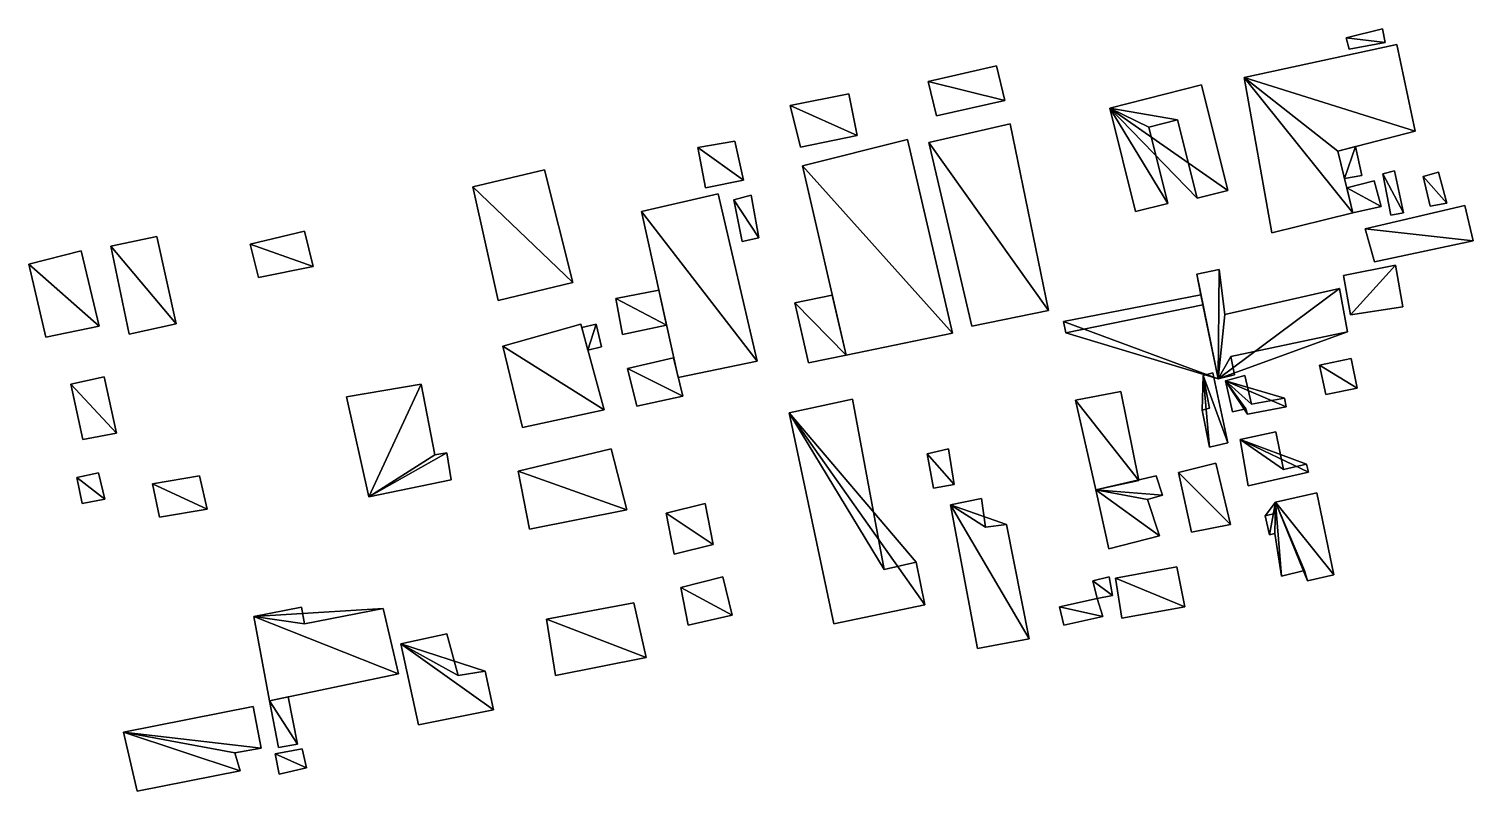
# Model space of a CAD drawing. Header units: metres. Extents: x -3947 to 4280, y -3529 to 2326.
# Drawn here: x 3186 to 3694, y 1155 to 1423 of the extents above; entities that cross this region are included whole.
import ezdxf

# ---------------------------------------------------------------- set-up
doc = ezdxf.new("R2010")
doc.units = ezdxf.units.M

msp = doc.modelspace()

# ---------------------------------------------------------------- linework, layer by layer
at = {"layer": 'MUROS'}
for points in [[(3661.9, 1423), (3649.2, 1419.9), (3649.2, 1419.9, 8), (3661.9, 1423, 8)], [(3662.9, 1418.2), (3661.9, 1423), (3661.9, 1423, 8), (3662.9, 1418.2, 8)], [(3613.3, 1405.9), (3667, 1417.5), (3667, 1417.5, 8), (3613.3, 1405.9, 8)], [(3649.2, 1419.9), (3650.3, 1415.9), (3650.3, 1415.9, 8), (3649.2, 1419.9, 8)], [(3650.3, 1415.9), (3662.9, 1418.2), (3662.9, 1418.2, 8), (3650.3, 1415.9, 8)], [(3667, 1417.5), (3673.4, 1387.1), (3673.4, 1387.1, 8), (3667, 1417.5, 8)], [(3526.3, 1410), (3502.3, 1404.5), (3502.3, 1404.5, 8), (3526.3, 1410, 8)], [(3529.2, 1397.8), (3526.3, 1410), (3526.3, 1410, 8), (3529.2, 1397.8, 8)], [(3623.1, 1351.3), (3613.3, 1405.9), (3613.3, 1405.9, 8), (3623.1, 1351.3, 8)], [(3502.3, 1404.5), (3505.2, 1392.5), (3505.2, 1392.5, 8), (3502.3, 1404.5, 8)], [(3598.4, 1403.3), (3566.1, 1395.2), (3566.1, 1395.2, 8), (3598.4, 1403.3, 8)], [(3607.6, 1366.2), (3598.4, 1403.3), (3598.4, 1403.3, 8), (3607.6, 1366.2, 8)], [(3474.4, 1400.2), (3453.8, 1396.1), (3453.8, 1396.1, 8), (3474.4, 1400.2, 8)], [(3453.8, 1396.1), (3457.4, 1381.4), (3457.4, 1381.4, 8), (3453.8, 1396.1, 8)], [(3477.3, 1385.5), (3474.4, 1400.2), (3474.4, 1400.2, 8), (3477.3, 1385.5, 8)], [(3505.2, 1392.5), (3529.2, 1397.8), (3529.2, 1397.8, 8), (3505.2, 1392.5, 8)], [(3566.1, 1395.2), (3575.2, 1358.8), (3575.2, 1358.8, 8), (3566.1, 1395.2, 8)], [(3579.8, 1388.5), (3589.9, 1391), (3589.9, 1391, 8), (3579.8, 1388.5, 8)], [(3589.9, 1391), (3596.8, 1363.5), (3596.8, 1363.5, 8), (3589.9, 1391, 8)], [(3457.4, 1381.4), (3477.3, 1385.5), (3477.3, 1385.5, 8), (3457.4, 1381.4, 8)], [(3531.1, 1389.6), (3502.5, 1383.1), (3502.5, 1383.1, 8), (3531.1, 1389.6, 8)], [(3544.6, 1324), (3531.1, 1389.6), (3531.1, 1389.6, 8), (3544.6, 1324, 8)], [(3586.5, 1361.7), (3579.8, 1388.5), (3579.8, 1388.5, 8), (3586.5, 1361.7, 8)], [(3673.4, 1387.1), (3646.3, 1380), (3646.3, 1380, 8), (3673.4, 1387.1, 8)], [(3434.4, 1383.5), (3421.4, 1381.3), (3421.4, 1381.3, 8), (3434.4, 1383.5, 8)], [(3421.4, 1381.3), (3424.1, 1367.2), (3424.1, 1367.2, 8), (3421.4, 1381.3, 8)], [(3437.4, 1369.8), (3434.4, 1383.5), (3434.4, 1383.5, 8), (3437.4, 1369.8, 8)], [(3495.1, 1384.1), (3458.1, 1374.9), (3458.1, 1374.9, 8), (3495.1, 1384.1, 8)], [(3510.9, 1316.1), (3495.1, 1384.1), (3495.1, 1384.1, 8), (3510.9, 1316.1, 8)], [(3502.5, 1383.1), (3517.7, 1318.5), (3517.7, 1318.5, 8), (3502.5, 1383.1, 8)], [(3652.5, 1381.7), (3646.3, 1380), (3646.3, 1380, 8), (3652.5, 1381.7, 8)], [(3654.7, 1371.5), (3652.5, 1381.7), (3652.5, 1381.7, 8), (3654.7, 1371.5, 8)], [(3646.3, 1380), (3651.5, 1358.4), (3651.5, 1358.4, 8), (3646.3, 1380, 8)], [(3646.3, 1380), (3648.6, 1370.4), (3648.6, 1370.4, 8), (3646.3, 1380, 8)], [(3367.5, 1373.5), (3342.3, 1367.5), (3342.3, 1367.5, 8), (3367.5, 1373.5, 8)], [(3377.4, 1333.9), (3367.5, 1373.5), (3367.5, 1373.5, 8), (3377.4, 1333.9, 8)], [(3458.1, 1374.9), (3473.5, 1308.4), (3473.5, 1308.4, 8), (3458.1, 1374.9, 8)], [(3648.6, 1370.4), (3654.7, 1371.5), (3654.7, 1371.5, 8), (3648.6, 1370.4, 8)], [(3666.2, 1373.1), (3662.1, 1372.1), (3662.1, 1372.1, 8), (3666.2, 1373.1, 8)], [(3662.1, 1372.1), (3664.9, 1357.6), (3664.9, 1357.6, 8), (3662.1, 1372.1, 8)], [(3669.3, 1358.4), (3666.2, 1373.1), (3666.2, 1373.1, 8), (3669.3, 1358.4, 8)], [(3681.6, 1372.7), (3676.2, 1371.1), (3676.2, 1371.1, 8), (3681.6, 1372.7, 8)], [(3676.2, 1371.1), (3678.7, 1360.7), (3678.7, 1360.7, 8), (3676.2, 1371.1, 8)], [(3684.6, 1361.8), (3681.6, 1372.7), (3681.6, 1372.7, 8), (3684.6, 1361.8, 8)], [(3342.3, 1367.5), (3351.2, 1327.6), (3351.2, 1327.6, 8), (3342.3, 1367.5, 8)], [(3424.1, 1367.2), (3437.4, 1369.8), (3437.4, 1369.8, 8), (3424.1, 1367.2, 8)], [(3596.8, 1363.5), (3607.6, 1366.2), (3607.6, 1366.2, 8), (3596.8, 1363.5, 8)], [(3649.4, 1367.2), (3659, 1369.6), (3659, 1369.6, 8), (3649.4, 1367.2, 8)], [(3651.5, 1358.4), (3649.4, 1367.2), (3649.4, 1367.2, 8), (3651.5, 1358.4, 8)], [(3659, 1369.6), (3661.5, 1360.6), (3661.5, 1360.6, 8), (3659, 1369.6, 8)], [(3428.5, 1365.1), (3401.6, 1358.8), (3401.6, 1358.8, 8), (3428.5, 1365.1, 8)], [(3442.2, 1306.2), (3428.5, 1365.1), (3428.5, 1365.1, 8), (3442.2, 1306.2, 8)], [(3440.1, 1364.6), (3434, 1362.9), (3434, 1362.9, 8), (3440.1, 1364.6, 8)], [(3434, 1362.9), (3437, 1348.3), (3437, 1348.3, 8), (3434, 1362.9, 8)], [(3442.8, 1349.6), (3440.1, 1364.6), (3440.1, 1364.6, 8), (3442.8, 1349.6, 8)], [(3575.2, 1358.8), (3586.5, 1361.7), (3586.5, 1361.7, 8), (3575.2, 1358.8, 8)], [(3661.5, 1360.6), (3651.5, 1358.4), (3651.5, 1358.4, 8), (3661.5, 1360.6, 8)], [(3690.9, 1360.9), (3655.9, 1352.7), (3655.9, 1352.7, 8), (3690.9, 1360.9, 8)], [(3678.7, 1360.7), (3684.6, 1361.8), (3684.6, 1361.8, 8), (3678.7, 1360.7, 8)], [(3693.8, 1348.5), (3690.9, 1360.9), (3690.9, 1360.9, 8), (3693.8, 1348.5, 8)], [(3401.6, 1358.8), (3414.4, 1300.5), (3414.4, 1300.5, 8), (3401.6, 1358.8, 8)], [(3651.5, 1358.4), (3623.1, 1351.3), (3623.1, 1351.3, 8), (3651.5, 1358.4, 8)], [(3664.9, 1357.6), (3669.3, 1358.4), (3669.3, 1358.4, 8), (3664.9, 1357.6, 8)], [(3231.3, 1350), (3215.1, 1346.7), (3215.1, 1346.7, 8), (3231.3, 1350, 8)], [(3238.1, 1319.4), (3231.3, 1350), (3231.3, 1350, 8), (3238.1, 1319.4, 8)], [(3283.2, 1351.9), (3264.1, 1347.4), (3264.1, 1347.4, 8), (3283.2, 1351.9, 8)], [(3286.2, 1339.5), (3283.2, 1351.9), (3283.2, 1351.9, 8), (3286.2, 1339.5, 8)], [(3655.9, 1352.7), (3659.2, 1341.1), (3659.2, 1341.1, 8), (3655.9, 1352.7, 8)], [(3204.7, 1345), (3186.3, 1340.3), (3186.3, 1340.3, 8), (3204.7, 1345, 8)], [(3211, 1318.5), (3204.7, 1345), (3204.7, 1345, 8), (3211, 1318.5, 8)], [(3215.1, 1346.7), (3221.5, 1315.7), (3221.5, 1315.7, 8), (3215.1, 1346.7, 8)], [(3264.1, 1347.4), (3267, 1335.6), (3267, 1335.6, 8), (3264.1, 1347.4, 8)], [(3437, 1348.3), (3442.8, 1349.6), (3442.8, 1349.6, 8), (3437, 1348.3, 8)], [(3659.2, 1341.1), (3693.8, 1348.5), (3693.8, 1348.5, 8), (3659.2, 1341.1, 8)], [(3186.3, 1340.3), (3192.3, 1314.7), (3192.3, 1314.7, 8), (3186.3, 1340.3, 8)], [(3666.5, 1340), (3648.3, 1336.3), (3648.3, 1336.3, 5), (3666.5, 1340, 5)], [(3669.1, 1325.3), (3666.5, 1340), (3666.5, 1340, 5), (3669.1, 1325.3, 5)], [(3267, 1335.6), (3286.2, 1339.5), (3286.2, 1339.5, 8), (3267, 1335.6, 8)], [(3604.6, 1338.5), (3596.7, 1336.8), (3596.7, 1336.8, 8), (3604.6, 1338.5, 8)], [(3596.7, 1336.8), (3598.1, 1329.6), (3598.1, 1329.6, 8), (3596.7, 1336.8, 8)], [(3606.6, 1322.6), (3604.6, 1338.5), (3604.6, 1338.5, 8), (3606.6, 1322.6, 8)], [(3648.3, 1336.3), (3650.7, 1322.5), (3650.7, 1322.5, 5), (3648.3, 1336.3, 5)], [(3351.2, 1327.6), (3377.4, 1333.9), (3377.4, 1333.9, 8), (3351.2, 1327.6, 8)], [(3407.7, 1331.2), (3392.5, 1328.3), (3392.5, 1328.3, 8), (3407.7, 1331.2, 8)], [(3410.3, 1318.9), (3407.7, 1331.2), (3407.7, 1331.2, 8), (3410.3, 1318.9, 8)], [(3646.9, 1331.8), (3606.6, 1322.6), (3606.6, 1322.6, 8), (3646.9, 1331.8, 8)], [(3649.7, 1316.6), (3646.9, 1331.8), (3646.9, 1331.8, 8), (3649.7, 1316.6, 8)], [(3392.5, 1328.3), (3394.9, 1315.6), (3394.9, 1315.6, 8), (3392.5, 1328.3, 8)], [(3455.4, 1326.7), (3468.6, 1329.5), (3468.6, 1329.5, 8), (3455.4, 1326.7, 8)], [(3460.3, 1305.7), (3455.4, 1326.7), (3455.4, 1326.7, 8), (3460.3, 1305.7, 8)], [(3468.6, 1329.5), (3473.5, 1308.4), (3473.5, 1308.4, 8), (3468.6, 1329.5, 8)], [(3598.1, 1329.6), (3549.9, 1320.2), (3549.9, 1320.2, 8), (3598.1, 1329.6, 8)], [(3550.7, 1316.2), (3598.8, 1326.1), (3598.8, 1326.1, 8), (3550.7, 1316.2, 8)], [(3598.8, 1326.1), (3604.2, 1300.1), (3604.2, 1300.1, 8), (3598.8, 1326.1, 8)], [(3650.7, 1322.5), (3669.1, 1325.3), (3669.1, 1325.3, 5), (3650.7, 1322.5, 5)], [(3517.7, 1318.5), (3544.6, 1324), (3544.6, 1324, 8), (3517.7, 1318.5, 8)], [(3549.9, 1320.2), (3550.7, 1316.2), (3550.7, 1316.2, 8), (3549.9, 1320.2, 8)], [(3192.3, 1314.7), (3211, 1318.5), (3211, 1318.5, 8), (3192.3, 1314.7, 8)], [(3221.5, 1315.7), (3238.1, 1319.4), (3238.1, 1319.4, 8), (3221.5, 1315.7, 8)], [(3380.3, 1319.2), (3352.9, 1311.5), (3352.9, 1311.5, 8), (3380.3, 1319.2, 8)], [(3388.4, 1289.2), (3380.3, 1319.2), (3380.3, 1319.2, 8), (3388.4, 1289.2, 8)], [(3385.7, 1319.2), (3380.6, 1318.1), (3380.6, 1318.1, 8), (3385.7, 1319.2, 8)], [(3380.6, 1318.1), (3382.7, 1310.1), (3382.7, 1310.1, 8), (3380.6, 1318.1, 8)], [(3387.5, 1311.3), (3385.7, 1319.2), (3385.7, 1319.2, 8), (3387.5, 1311.3, 8)], [(3394.9, 1315.6), (3410.3, 1318.9), (3410.3, 1318.9, 8), (3394.9, 1315.6, 8)], [(3473.5, 1308.4), (3510.9, 1316.1), (3510.9, 1316.1, 8), (3473.5, 1308.4, 8)], [(3608.7, 1307.9), (3649.7, 1316.6), (3649.7, 1316.6, 8), (3608.7, 1307.9, 8)], [(3352.9, 1311.5), (3359.8, 1282.9), (3359.8, 1282.9, 8), (3352.9, 1311.5, 8)], [(3382.7, 1310.1), (3387.5, 1311.3), (3387.5, 1311.3, 8), (3382.7, 1310.1, 8)], [(3396.6, 1303.7), (3412.8, 1307.4), (3412.8, 1307.4, 8), (3396.6, 1303.7, 8)], [(3412.8, 1307.4), (3416.1, 1294), (3416.1, 1294, 8), (3412.8, 1307.4, 8)], [(3414.4, 1300.5), (3442.2, 1306.2), (3442.2, 1306.2, 8), (3414.4, 1300.5, 8)], [(3473.5, 1308.4), (3460.3, 1305.7), (3460.3, 1305.7, 8), (3473.5, 1308.4, 8)], [(3609.9, 1301.4), (3608.7, 1307.9), (3608.7, 1307.9, 8), (3609.9, 1301.4, 8)], [(3651, 1307.2), (3639.8, 1304.8), (3639.8, 1304.8, 8), (3651, 1307.2, 8)], [(3639.8, 1304.8), (3642.1, 1294.5), (3642.1, 1294.5, 8), (3639.8, 1304.8, 8)], [(3653.1, 1296.8), (3651, 1307.2), (3651, 1307.2, 8), (3653.1, 1296.8, 8)], [(3212.7, 1300.7), (3201, 1298.2), (3201, 1298.2, 8), (3212.7, 1300.7, 8)], [(3217.1, 1281), (3212.7, 1300.7), (3212.7, 1300.7, 8), (3217.1, 1281, 8)], [(3399.9, 1290.5), (3396.6, 1303.7), (3396.6, 1303.7, 8), (3399.9, 1290.5, 8)], [(3598.9, 1301.2), (3602.3, 1302.1), (3602.3, 1302.1, 8), (3598.9, 1301.2, 8)], [(3601.2, 1289.7), (3598.9, 1301.2), (3598.9, 1301.2, 8), (3601.2, 1289.7, 8)], [(3602.3, 1302.1), (3607.6, 1277.6), (3607.6, 1277.6, 8), (3602.3, 1302.1, 8)], [(3604.2, 1300.1), (3609.9, 1301.4), (3609.9, 1301.4, 8), (3604.2, 1300.1, 8)], [(3606.8, 1299.3), (3613.6, 1301.2), (3613.6, 1301.2, 8), (3606.8, 1299.3, 8)], [(3609.2, 1288.4), (3606.8, 1299.3), (3606.8, 1299.3, 8), (3609.2, 1288.4, 8)], [(3613.6, 1301.2), (3615.9, 1291.2), (3615.9, 1291.2, 8), (3613.6, 1301.2, 8)], [(3201, 1298.2), (3205.2, 1278.7), (3205.2, 1278.7, 8), (3201, 1298.2, 8)], [(3324.2, 1298.2), (3297.9, 1293.7), (3297.9, 1293.7, 8), (3324.2, 1298.2, 8)], [(3329, 1273.3), (3324.2, 1298.2), (3324.2, 1298.2, 8), (3329, 1273.3, 8)], [(3554.1, 1292.6), (3570, 1295.6), (3570, 1295.6, 8), (3554.1, 1292.6, 8)], [(3570, 1295.6), (3576.3, 1264.3), (3576.3, 1264.3, 8), (3570, 1295.6, 8)], [(3642.1, 1294.5), (3653.1, 1296.8), (3653.1, 1296.8, 8), (3642.1, 1294.5, 8)], [(3297.9, 1293.7), (3305.7, 1258.6), (3305.7, 1258.6, 8), (3297.9, 1293.7, 8)], [(3359.8, 1282.9), (3388.4, 1289.2), (3388.4, 1289.2, 8), (3359.8, 1282.9, 8)], [(3416.1, 1294), (3399.9, 1290.5), (3399.9, 1290.5, 8), (3416.1, 1294, 8)], [(3453.5, 1288.1), (3475.7, 1292.9), (3475.7, 1292.9, 8), (3453.5, 1288.1, 8)], [(3475.7, 1292.9), (3486.8, 1233.1), (3486.8, 1233.1, 8), (3475.7, 1292.9, 8)], [(3561.2, 1261.1), (3554.1, 1292.6), (3554.1, 1292.6, 8), (3561.2, 1261.1, 8)], [(3598.6, 1289), (3601.2, 1289.7), (3601.2, 1289.7, 8), (3598.6, 1289, 8)], [(3613.9, 1289.5), (3609.2, 1288.4), (3609.2, 1288.4, 8), (3613.9, 1289.5, 8)], [(3614.5, 1287.6), (3613.9, 1289.5), (3613.9, 1289.5, 8), (3614.5, 1287.6, 8)], [(3628.1, 1290.2), (3614.5, 1287.6), (3614.5, 1287.6, 8), (3628.1, 1290.2, 8)], [(3615.9, 1291.2), (3627.5, 1293.2), (3627.5, 1293.2, 8), (3615.9, 1291.2, 8)], [(3627.5, 1293.2), (3628.1, 1290.2), (3628.1, 1290.2, 8), (3627.5, 1293.2, 8)], [(3469.2, 1214), (3453.5, 1288.1), (3453.5, 1288.1, 8), (3469.2, 1214, 8)], [(3601.2, 1276.1), (3598.6, 1289), (3598.6, 1289, 8), (3601.2, 1276.1, 8)], [(3205.2, 1278.7), (3217.1, 1281), (3217.1, 1281, 8), (3205.2, 1278.7, 8)], [(3624.5, 1281.4), (3611.9, 1278.7), (3611.9, 1278.7, 8), (3624.5, 1281.4, 8)], [(3627.2, 1268.2), (3624.5, 1281.4), (3624.5, 1281.4, 8), (3627.2, 1268.2, 8)], [(3333.2, 1274), (3329, 1273.3), (3329, 1273.3, 8), (3333.2, 1274, 8)], [(3334.7, 1264.6), (3333.2, 1274), (3333.2, 1274, 8), (3334.7, 1264.6, 8)], [(3390.9, 1275.4), (3358.2, 1267.6), (3358.2, 1267.6, 8), (3390.9, 1275.4, 8)], [(3396.4, 1254), (3390.9, 1275.4), (3390.9, 1275.4, 8), (3396.4, 1254, 8)], [(3509.4, 1275.4), (3502, 1273.7), (3502, 1273.7, 8), (3509.4, 1275.4, 8)], [(3511.5, 1262.9), (3509.4, 1275.4), (3509.4, 1275.4, 8), (3511.5, 1262.9, 8)], [(3607.6, 1277.6), (3601.2, 1276.1), (3601.2, 1276.1, 8), (3607.6, 1277.6, 8)], [(3611.9, 1278.7), (3614.8, 1262.4), (3614.8, 1262.4, 8), (3611.9, 1278.7, 8)], [(3502, 1273.7), (3504.2, 1261.6), (3504.2, 1261.6, 8), (3502, 1273.7, 8)], [(3603.4, 1270.4), (3590.3, 1267.1), (3590.3, 1267.1, 8), (3603.4, 1270.4, 8)], [(3608.5, 1248.9), (3603.4, 1270.4), (3603.4, 1270.4, 8), (3608.5, 1248.9, 8)], [(3635.2, 1270.1), (3627.2, 1268.2), (3627.2, 1268.2, 8), (3635.2, 1270.1, 8)], [(3635.9, 1267.3), (3635.2, 1270.1), (3635.2, 1270.1, 8), (3635.9, 1267.3, 8)], [(3210.8, 1267), (3203.2, 1265.4), (3203.2, 1265.4, 8), (3210.8, 1267, 8)], [(3203.2, 1265.4), (3205, 1256.3), (3205, 1256.3, 8), (3203.2, 1265.4, 8)], [(3213, 1257.8), (3210.8, 1267), (3210.8, 1267, 8), (3213, 1257.8, 8)], [(3229.7, 1263.2), (3246.3, 1266), (3246.3, 1266, 8), (3229.7, 1263.2, 8)], [(3246.3, 1266), (3248.9, 1254.3), (3248.9, 1254.3, 8), (3246.3, 1266, 8)], [(3305.7, 1258.6), (3334.7, 1264.6), (3334.7, 1264.6, 8), (3305.7, 1258.6, 8)], [(3358.2, 1267.6), (3362.2, 1247.2), (3362.2, 1247.2, 8), (3358.2, 1267.6, 8)], [(3561.2, 1261.1), (3582.4, 1266), (3582.4, 1266, 8), (3561.2, 1261.1, 8)], [(3576.3, 1264.3), (3561.2, 1261.1), (3561.2, 1261.1, 8), (3576.3, 1264.3, 8)], [(3582.4, 1266), (3584.6, 1259.2), (3584.6, 1259.2, 8), (3582.4, 1266, 8)], [(3590.3, 1267.1), (3594.8, 1246.2), (3594.8, 1246.2, 8), (3590.3, 1267.1, 8)], [(3614.8, 1262.4), (3635.9, 1267.3), (3635.9, 1267.3, 8), (3614.8, 1262.4, 8)], [(3232.2, 1251.4), (3229.7, 1263.2), (3229.7, 1263.2, 8), (3232.2, 1251.4, 8)], [(3504.2, 1261.6), (3511.5, 1262.9), (3511.5, 1262.9, 8), (3504.2, 1261.6, 8)], [(3565.8, 1240.3), (3561.2, 1261.1), (3561.2, 1261.1, 8), (3565.8, 1240.3, 8)], [(3584.6, 1259.2), (3579.4, 1257.7), (3579.4, 1257.7, 8), (3584.6, 1259.2, 8)], [(3624.3, 1256.7), (3638.9, 1260), (3638.9, 1260, 8), (3624.3, 1256.7, 8)], [(3638.9, 1260), (3644.8, 1231.2), (3644.8, 1231.2, 8), (3638.9, 1260, 8)], [(3205, 1256.3), (3213, 1257.8), (3213, 1257.8, 8), (3205, 1256.3, 8)], [(3248.9, 1254.3), (3232.2, 1251.4), (3232.2, 1251.4, 8), (3248.9, 1254.3, 8)], [(3362.2, 1247.2), (3396.4, 1254), (3396.4, 1254, 8), (3362.2, 1247.2, 8)], [(3410.2, 1252.8), (3423.9, 1256.3), (3423.9, 1256.3, 8), (3410.2, 1252.8, 8)], [(3423.9, 1256.3), (3426.8, 1241.8), (3426.8, 1241.8, 8), (3423.9, 1256.3, 8)], [(3521.1, 1258), (3510.2, 1255.8), (3510.2, 1255.8, 8), (3521.1, 1258, 8)], [(3510.2, 1255.8), (3519.7, 1205.3), (3519.7, 1205.3, 8), (3510.2, 1255.8, 8)], [(3522.5, 1247.9), (3521.1, 1258), (3521.1, 1258, 8), (3522.5, 1247.9, 8)], [(3579.4, 1257.7), (3583.6, 1244.9), (3583.6, 1244.9, 8), (3579.4, 1257.7, 8)], [(3624.6, 1252.9), (3624.3, 1256.7), (3624.3, 1256.7, 8), (3624.6, 1252.9, 8)], [(3413.1, 1238.4), (3410.2, 1252.8), (3410.2, 1252.8, 8), (3413.1, 1238.4, 8)], [(3529.8, 1248.9), (3522.5, 1247.9), (3522.5, 1247.9, 8), (3529.8, 1248.9, 8)], [(3537.8, 1208.7), (3529.8, 1248.9), (3529.8, 1248.9, 8), (3537.8, 1208.7, 8)], [(3594.8, 1246.2), (3608.5, 1248.9), (3608.5, 1248.9, 8), (3594.8, 1246.2, 8)], [(3620.7, 1251.9), (3624.6, 1252.9), (3624.6, 1252.9, 8), (3620.7, 1251.9, 8)], [(3622.2, 1245.2), (3620.7, 1251.9), (3620.7, 1251.9, 8), (3622.2, 1245.2, 8)], [(3583.6, 1244.9), (3565.8, 1240.3), (3565.8, 1240.3, 8), (3583.6, 1244.9, 8)], [(3624.1, 1245.7), (3622.2, 1245.2), (3622.2, 1245.2, 8), (3624.1, 1245.7, 8)], [(3626.5, 1230.7), (3624.1, 1245.7), (3624.1, 1245.7, 8), (3626.5, 1230.7, 8)], [(3426.8, 1241.8), (3413.1, 1238.4), (3413.1, 1238.4, 8), (3426.8, 1241.8, 8)], [(3486.8, 1233.1), (3498.1, 1235.6), (3498.1, 1235.6, 8), (3486.8, 1233.1, 8)], [(3498.1, 1235.6), (3501.1, 1220.7), (3501.1, 1220.7, 8), (3498.1, 1235.6, 8)], [(3568.1, 1230), (3589.7, 1234), (3589.7, 1234, 8), (3568.1, 1230, 8)], [(3589.7, 1234), (3592.5, 1219.9), (3592.5, 1219.9, 8), (3589.7, 1234, 8)], [(3415.4, 1226.7), (3430.2, 1230.5), (3430.2, 1230.5, 8), (3415.4, 1226.7, 8)], [(3430.2, 1230.5), (3433.4, 1217), (3433.4, 1217, 8), (3430.2, 1230.5, 8)], [(3565.9, 1230.5), (3560.2, 1229.1), (3560.2, 1229.1, 8), (3565.9, 1230.5, 8)], [(3560.2, 1229.1), (3561.7, 1222.9), (3561.7, 1222.9, 8), (3560.2, 1229.1, 8)], [(3567.1, 1223.9), (3565.9, 1230.5), (3565.9, 1230.5, 8), (3567.1, 1223.9, 8)], [(3570.4, 1216), (3568.1, 1230), (3568.1, 1230, 8), (3570.4, 1216, 8)], [(3634.5, 1232.7), (3626.5, 1230.7), (3626.5, 1230.7, 8), (3634.5, 1232.7, 8)], [(3635.6, 1229.1), (3634.5, 1232.7), (3634.5, 1232.7, 8), (3635.6, 1229.1, 8)], [(3644.8, 1231.2), (3635.6, 1229.1), (3635.6, 1229.1, 8), (3644.8, 1231.2, 8)], [(3418, 1213.5), (3415.4, 1226.7), (3415.4, 1226.7, 8), (3418, 1213.5, 8)], [(3561.7, 1222.9), (3567.1, 1223.9), (3567.1, 1223.9, 8), (3561.7, 1222.9, 8)], [(3265.3, 1216.6), (3282.1, 1219.8), (3282.1, 1219.8, 8), (3265.3, 1216.6, 8)], [(3282.1, 1219.8), (3283.2, 1214), (3283.2, 1214, 8), (3282.1, 1219.8, 8)], [(3283.2, 1214), (3310.8, 1219.4), (3310.8, 1219.4, 8), (3283.2, 1214, 8)], [(3310.8, 1219.4), (3316.2, 1196.4), (3316.2, 1196.4, 8), (3310.8, 1219.4, 8)], [(3398.9, 1221.4), (3368.2, 1215.6), (3368.2, 1215.6, 8), (3398.9, 1221.4, 8)], [(3403.2, 1202.2), (3398.9, 1221.4), (3398.9, 1221.4, 8), (3403.2, 1202.2, 8)], [(3501.1, 1220.7), (3469.2, 1214), (3469.2, 1214, 8), (3501.1, 1220.7, 8)], [(3561.7, 1222.9), (3548.5, 1219.9), (3548.5, 1219.9, 8), (3561.7, 1222.9, 8)], [(3548.5, 1219.9), (3550, 1213.5), (3550, 1213.5, 8), (3548.5, 1219.9, 8)], [(3563.7, 1216.6), (3561.7, 1222.9), (3561.7, 1222.9, 8), (3563.7, 1216.6, 8)], [(3592.5, 1219.9), (3570.4, 1216), (3570.4, 1216, 8), (3592.5, 1219.9, 8)], [(3270.8, 1186.9), (3265.3, 1216.6), (3265.3, 1216.6, 8), (3270.8, 1186.9, 8)], [(3368.2, 1215.6), (3371.4, 1195.8), (3371.4, 1195.8, 8), (3368.2, 1215.6, 8)], [(3433.4, 1217), (3418, 1213.5), (3418, 1213.5, 8), (3433.4, 1217, 8)], [(3550, 1213.5), (3563.7, 1216.6), (3563.7, 1216.6, 8), (3550, 1213.5, 8)], [(3317, 1206.9), (3333.2, 1210.4), (3333.2, 1210.4, 8), (3317, 1206.9, 8)], [(3333.2, 1210.4), (3337.2, 1195.8), (3337.2, 1195.8, 8), (3333.2, 1210.4, 8)], [(3519.7, 1205.3), (3537.8, 1208.7), (3537.8, 1208.7, 8), (3519.7, 1205.3, 8)], [(3323.2, 1178.5), (3317, 1206.9), (3317, 1206.9, 8), (3323.2, 1178.5, 8)], [(3371.4, 1195.8), (3403.2, 1202.2), (3403.2, 1202.2, 8), (3371.4, 1195.8, 8)], [(3316.2, 1196.4), (3270.8, 1186.9), (3270.8, 1186.9, 8), (3316.2, 1196.4, 8)], [(3337.2, 1195.8), (3346.6, 1197.3), (3346.6, 1197.3, 8), (3337.2, 1195.8, 8)], [(3346.6, 1197.3), (3349.6, 1183.8), (3349.6, 1183.8, 8), (3346.6, 1197.3, 8)], [(3277.4, 1188.3), (3270.8, 1186.9), (3270.8, 1186.9, 8), (3277.4, 1188.3, 8)], [(3280.7, 1171.7), (3277.4, 1188.3), (3277.4, 1188.3, 8), (3280.7, 1171.7, 8)], [(3219.6, 1175.9), (3265.1, 1184.9), (3265.1, 1184.9, 8), (3219.6, 1175.9, 8)], [(3265.1, 1184.9), (3267.9, 1170.3), (3267.9, 1170.3, 8), (3265.1, 1184.9, 8)], [(3270.8, 1186.9), (3274, 1170.5), (3274, 1170.5, 8), (3270.8, 1186.9, 8)], [(3349.6, 1183.8), (3323.2, 1178.5), (3323.2, 1178.5, 8), (3349.6, 1183.8, 8)], [(3224.4, 1155.2), (3219.6, 1175.9), (3219.6, 1175.9, 8), (3224.4, 1155.2, 8)], [(3267.9, 1170.3), (3258.7, 1168.7), (3258.7, 1168.7, 8), (3267.9, 1170.3, 8)], [(3258.7, 1168.7), (3260.6, 1162.3), (3260.6, 1162.3, 8), (3258.7, 1168.7, 8)], [(3272.8, 1168.3), (3282.3, 1170.1), (3282.3, 1170.1, 8), (3272.8, 1168.3, 8)], [(3274.3, 1161.2), (3272.8, 1168.3), (3272.8, 1168.3, 8), (3274.3, 1161.2, 8)], [(3274, 1170.5), (3280.7, 1171.7), (3280.7, 1171.7, 8), (3274, 1170.5, 8)], [(3282.3, 1170.1), (3283.9, 1163.4), (3283.9, 1163.4, 8), (3282.3, 1170.1, 8)], [(3260.6, 1162.3), (3224.4, 1155.2), (3224.4, 1155.2, 8), (3260.6, 1162.3, 8)], [(3283.9, 1163.4), (3274.3, 1161.2), (3274.3, 1161.2, 8), (3283.9, 1163.4, 8)]]:
    msp.add_3dface(points, dxfattribs=at)
at = {"layer": 'TECHOS'}
for points in [[(3649.2, 1419.9, 8), (3662.9, 1418.2, 8), (3661.9, 1423, 8)], [(3613.3, 1405.9, 8), (3667, 1417.5, 8), (3673.4, 1387.1, 8)], [(3649.2, 1419.9, 8), (3650.3, 1415.9, 8), (3662.9, 1418.2, 8)], [(3502.3, 1404.5, 8), (3529.2, 1397.8, 8), (3526.3, 1410, 8)], [(3613.3, 1405.9, 8), (3673.4, 1387.1, 8), (3646.3, 1380, 8)], [(3613.3, 1405.9, 8), (3646.3, 1380, 8), (3651.5, 1358.4, 8)], [(3613.3, 1405.9, 8), (3651.5, 1358.4, 8), (3623.1, 1351.3, 8)], [(3502.3, 1404.5, 8), (3505.2, 1392.5, 8), (3529.2, 1397.8, 8)], [(3566.1, 1395.2, 8), (3607.6, 1366.2, 8), (3598.4, 1403.3, 8)], [(3453.8, 1396.1, 8), (3477.3, 1385.5, 8), (3474.4, 1400.2, 8)], [(3453.8, 1396.1, 8), (3457.4, 1381.4, 8), (3477.3, 1385.5, 8)], [(3566.1, 1395.2, 8), (3575.2, 1358.8, 8), (3586.5, 1361.7, 8)], [(3566.1, 1395.2, 8), (3586.5, 1361.7, 8), (3579.8, 1388.5, 8)], [(3566.1, 1395.2, 8), (3579.8, 1388.5, 8), (3589.9, 1391, 8)], [(3566.1, 1395.2, 8), (3589.9, 1391, 8), (3596.8, 1363.5, 8)], [(3566.1, 1395.2, 8), (3596.8, 1363.5, 8), (3607.6, 1366.2, 8)], [(3502.5, 1383.1, 8), (3544.6, 1324, 8), (3531.1, 1389.6, 8)], [(3421.4, 1381.3, 8), (3437.4, 1369.8, 8), (3434.4, 1383.5, 8)], [(3421.4, 1381.3, 8), (3424.1, 1367.2, 8), (3437.4, 1369.8, 8)], [(3458.1, 1374.9, 8), (3510.9, 1316.1, 8), (3495.1, 1384.1, 8)], [(3502.5, 1383.1, 8), (3517.7, 1318.5, 8), (3544.6, 1324, 8)], [(3648.6, 1370.4, 8), (3652.5, 1381.7, 8), (3646.3, 1380, 8)], [(3648.6, 1370.4, 8), (3654.7, 1371.5, 8), (3652.5, 1381.7, 8)], [(3342.3, 1367.5, 8), (3377.4, 1333.9, 8), (3367.5, 1373.5, 8)], [(3458.1, 1374.9, 8), (3473.5, 1308.4, 8), (3510.9, 1316.1, 8)], [(3662.1, 1372.1, 8), (3669.3, 1358.4, 8), (3666.2, 1373.1, 8)], [(3662.1, 1372.1, 8), (3664.9, 1357.6, 8), (3669.3, 1358.4, 8)], [(3676.2, 1371.1, 8), (3684.6, 1361.8, 8), (3681.6, 1372.7, 8)], [(3676.2, 1371.1, 8), (3678.7, 1360.7, 8), (3684.6, 1361.8, 8)], [(3342.3, 1367.5, 8), (3351.2, 1327.6, 8), (3377.4, 1333.9, 8)], [(3649.4, 1367.2, 8), (3659, 1369.6, 8), (3661.5, 1360.6, 8)], [(3649.4, 1367.2, 8), (3661.5, 1360.6, 8), (3651.5, 1358.4, 8)], [(3401.6, 1358.8, 8), (3442.2, 1306.2, 8), (3428.5, 1365.1, 8)], [(3434, 1362.9, 8), (3442.8, 1349.6, 8), (3440.1, 1364.6, 8)], [(3434, 1362.9, 8), (3437, 1348.3, 8), (3442.8, 1349.6, 8)], [(3655.9, 1352.7, 8), (3693.8, 1348.5, 8), (3690.9, 1360.9, 8)], [(3401.6, 1358.8, 8), (3414.4, 1300.5, 8), (3442.2, 1306.2, 8)], [(3215.1, 1346.7, 8), (3238.1, 1319.4, 8), (3231.3, 1350, 8)], [(3264.1, 1347.4, 8), (3286.2, 1339.5, 8), (3283.2, 1351.9, 8)], [(3655.9, 1352.7, 8), (3659.2, 1341.1, 8), (3693.8, 1348.5, 8)], [(3186.3, 1340.3, 8), (3211, 1318.5, 8), (3204.7, 1345, 8)], [(3215.1, 1346.7, 8), (3221.5, 1315.7, 8), (3238.1, 1319.4, 8)], [(3264.1, 1347.4, 8), (3267, 1335.6, 8), (3286.2, 1339.5, 8)], [(3186.3, 1340.3, 8), (3192.3, 1314.7, 8), (3211, 1318.5, 8)], [(3650.7, 1322.5, 5), (3666.5, 1340, 5), (3648.3, 1336.3, 5)], [(3650.7, 1322.5, 5), (3669.1, 1325.3, 5), (3666.5, 1340, 5)], [(3604.2, 1300.1, 8), (3604.6, 1338.5, 8), (3596.7, 1336.8, 8)], [(3604.2, 1300.1, 8), (3596.7, 1336.8, 8), (3598.1, 1329.6, 8)], [(3604.2, 1300.1, 8), (3606.6, 1322.6, 8), (3604.6, 1338.5, 8)], [(3392.5, 1328.3, 8), (3410.3, 1318.9, 8), (3407.7, 1331.2, 8)], [(3604.2, 1300.1, 8), (3649.7, 1316.6, 8), (3646.9, 1331.8, 8)], [(3604.2, 1300.1, 8), (3646.9, 1331.8, 8), (3606.6, 1322.6, 8)], [(3392.5, 1328.3, 8), (3394.9, 1315.6, 8), (3410.3, 1318.9, 8)], [(3455.4, 1326.7, 8), (3468.6, 1329.5, 8), (3473.5, 1308.4, 8)], [(3455.4, 1326.7, 8), (3473.5, 1308.4, 8), (3460.3, 1305.7, 8)], [(3604.2, 1300.1, 8), (3598.1, 1329.6, 8), (3549.9, 1320.2, 8)], [(3604.2, 1300.1, 8), (3550.7, 1316.2, 8), (3598.8, 1326.1, 8)], [(3604.2, 1300.1, 8), (3549.9, 1320.2, 8), (3550.7, 1316.2, 8)], [(3352.9, 1311.5, 8), (3388.4, 1289.2, 8), (3380.3, 1319.2, 8)], [(3382.7, 1310.1, 8), (3385.7, 1319.2, 8), (3380.6, 1318.1, 8)], [(3382.7, 1310.1, 8), (3387.5, 1311.3, 8), (3385.7, 1319.2, 8)], [(3604.2, 1300.1, 8), (3608.7, 1307.9, 8), (3649.7, 1316.6, 8)], [(3352.9, 1311.5, 8), (3359.8, 1282.9, 8), (3388.4, 1289.2, 8)], [(3396.6, 1303.7, 8), (3412.8, 1307.4, 8), (3416.1, 1294, 8)], [(3604.2, 1300.1, 8), (3609.9, 1301.4, 8), (3608.7, 1307.9, 8)], [(3639.8, 1304.8, 8), (3653.1, 1296.8, 8), (3651, 1307.2, 8)], [(3639.8, 1304.8, 8), (3642.1, 1294.5, 8), (3653.1, 1296.8, 8)], [(3201, 1298.2, 8), (3217.1, 1281, 8), (3212.7, 1300.7, 8)], [(3396.6, 1303.7, 8), (3416.1, 1294, 8), (3399.9, 1290.5, 8)], [(3598.9, 1301.2, 8), (3601.2, 1276.1, 8), (3598.6, 1289, 8)], [(3598.9, 1301.2, 8), (3598.6, 1289, 8), (3601.2, 1289.7, 8)], [(3598.9, 1301.2, 8), (3602.3, 1302.1, 8), (3607.6, 1277.6, 8)], [(3598.9, 1301.2, 8), (3607.6, 1277.6, 8), (3601.2, 1276.1, 8)], [(3606.8, 1299.3, 8), (3613.6, 1301.2, 8), (3615.9, 1291.2, 8)], [(3606.8, 1299.3, 8), (3615.9, 1291.2, 8), (3627.5, 1293.2, 8)], [(3606.8, 1299.3, 8), (3627.5, 1293.2, 8), (3628.1, 1290.2, 8)], [(3606.8, 1299.3, 8), (3628.1, 1290.2, 8), (3614.5, 1287.6, 8)], [(3606.8, 1299.3, 8), (3614.5, 1287.6, 8), (3613.9, 1289.5, 8)], [(3606.8, 1299.3, 8), (3613.9, 1289.5, 8), (3609.2, 1288.4, 8)], [(3201, 1298.2, 8), (3205.2, 1278.7, 8), (3217.1, 1281, 8)], [(3305.7, 1258.6, 8), (3324.2, 1298.2, 8), (3297.9, 1293.7, 8)], [(3305.7, 1258.6, 8), (3329, 1273.3, 8), (3324.2, 1298.2, 8)], [(3554.1, 1292.6, 8), (3570, 1295.6, 8), (3576.3, 1264.3, 8)], [(3453.5, 1288.1, 8), (3475.7, 1292.9, 8), (3486.8, 1233.1, 8)], [(3554.1, 1292.6, 8), (3576.3, 1264.3, 8), (3561.2, 1261.1, 8)], [(3453.5, 1288.1, 8), (3486.8, 1233.1, 8), (3498.1, 1235.6, 8)], [(3453.5, 1288.1, 8), (3498.1, 1235.6, 8), (3501.1, 1220.7, 8)], [(3453.5, 1288.1, 8), (3501.1, 1220.7, 8), (3469.2, 1214, 8)], [(3611.9, 1278.7, 8), (3627.2, 1268.2, 8), (3624.5, 1281.4, 8)], [(3305.7, 1258.6, 8), (3334.7, 1264.6, 8), (3333.2, 1274, 8)], [(3305.7, 1258.6, 8), (3333.2, 1274, 8), (3329, 1273.3, 8)], [(3358.2, 1267.6, 8), (3396.4, 1254, 8), (3390.9, 1275.4, 8)], [(3502, 1273.7, 8), (3511.5, 1262.9, 8), (3509.4, 1275.4, 8)], [(3611.9, 1278.7, 8), (3614.8, 1262.4, 8), (3635.9, 1267.3, 8)], [(3611.9, 1278.7, 8), (3635.9, 1267.3, 8), (3635.2, 1270.1, 8)], [(3611.9, 1278.7, 8), (3635.2, 1270.1, 8), (3627.2, 1268.2, 8)], [(3502, 1273.7, 8), (3504.2, 1261.6, 8), (3511.5, 1262.9, 8)], [(3590.3, 1267.1, 8), (3608.5, 1248.9, 8), (3603.4, 1270.4, 8)], [(3203.2, 1265.4, 8), (3213, 1257.8, 8), (3210.8, 1267, 8)], [(3203.2, 1265.4, 8), (3205, 1256.3, 8), (3213, 1257.8, 8)], [(3229.7, 1263.2, 8), (3246.3, 1266, 8), (3248.9, 1254.3, 8)], [(3358.2, 1267.6, 8), (3362.2, 1247.2, 8), (3396.4, 1254, 8)], [(3561.2, 1261.1, 8), (3582.4, 1266, 8), (3584.6, 1259.2, 8)], [(3590.3, 1267.1, 8), (3594.8, 1246.2, 8), (3608.5, 1248.9, 8)], [(3229.7, 1263.2, 8), (3248.9, 1254.3, 8), (3232.2, 1251.4, 8)], [(3561.2, 1261.1, 8), (3584.6, 1259.2, 8), (3579.4, 1257.7, 8)], [(3561.2, 1261.1, 8), (3579.4, 1257.7, 8), (3583.6, 1244.9, 8)], [(3561.2, 1261.1, 8), (3583.6, 1244.9, 8), (3565.8, 1240.3, 8)], [(3624.3, 1256.7, 8), (3638.9, 1260, 8), (3644.8, 1231.2, 8)], [(3410.2, 1252.8, 8), (3423.9, 1256.3, 8), (3426.8, 1241.8, 8)], [(3510.2, 1255.8, 8), (3522.5, 1247.9, 8), (3521.1, 1258, 8)], [(3510.2, 1255.8, 8), (3519.7, 1205.3, 8), (3537.8, 1208.7, 8)], [(3510.2, 1255.8, 8), (3537.8, 1208.7, 8), (3529.8, 1248.9, 8)], [(3510.2, 1255.8, 8), (3529.8, 1248.9, 8), (3522.5, 1247.9, 8)], [(3624.3, 1256.7, 8), (3622.2, 1245.2, 8), (3620.7, 1251.9, 8)], [(3624.3, 1256.7, 8), (3620.7, 1251.9, 8), (3624.6, 1252.9, 8)], [(3624.3, 1256.7, 8), (3624.1, 1245.7, 8), (3622.2, 1245.2, 8)], [(3624.3, 1256.7, 8), (3626.5, 1230.7, 8), (3624.1, 1245.7, 8)], [(3624.3, 1256.7, 8), (3644.8, 1231.2, 8), (3635.6, 1229.1, 8)], [(3624.3, 1256.7, 8), (3635.6, 1229.1, 8), (3634.5, 1232.7, 8)], [(3624.3, 1256.7, 8), (3634.5, 1232.7, 8), (3626.5, 1230.7, 8)], [(3410.2, 1252.8, 8), (3426.8, 1241.8, 8), (3413.1, 1238.4, 8)], [(3568.1, 1230, 8), (3589.7, 1234, 8), (3592.5, 1219.9, 8)], [(3415.4, 1226.7, 8), (3430.2, 1230.5, 8), (3433.4, 1217, 8)], [(3560.2, 1229.1, 8), (3567.1, 1223.9, 8), (3565.9, 1230.5, 8)], [(3560.2, 1229.1, 8), (3561.7, 1222.9, 8), (3567.1, 1223.9, 8)], [(3568.1, 1230, 8), (3592.5, 1219.9, 8), (3570.4, 1216, 8)], [(3415.4, 1226.7, 8), (3433.4, 1217, 8), (3418, 1213.5, 8)], [(3265.3, 1216.6, 8), (3282.1, 1219.8, 8), (3283.2, 1214, 8)], [(3265.3, 1216.6, 8), (3283.2, 1214, 8), (3310.8, 1219.4, 8)], [(3265.3, 1216.6, 8), (3310.8, 1219.4, 8), (3316.2, 1196.4, 8)], [(3368.2, 1215.6, 8), (3403.2, 1202.2, 8), (3398.9, 1221.4, 8)], [(3548.5, 1219.9, 8), (3563.7, 1216.6, 8), (3561.7, 1222.9, 8)], [(3548.5, 1219.9, 8), (3550, 1213.5, 8), (3563.7, 1216.6, 8)], [(3265.3, 1216.6, 8), (3316.2, 1196.4, 8), (3270.8, 1186.9, 8)], [(3368.2, 1215.6, 8), (3371.4, 1195.8, 8), (3403.2, 1202.2, 8)], [(3317, 1206.9, 8), (3333.2, 1210.4, 8), (3337.2, 1195.8, 8)], [(3317, 1206.9, 8), (3337.2, 1195.8, 8), (3346.6, 1197.3, 8)], [(3317, 1206.9, 8), (3346.6, 1197.3, 8), (3349.6, 1183.8, 8)], [(3317, 1206.9, 8), (3349.6, 1183.8, 8), (3323.2, 1178.5, 8)], [(3270.8, 1186.9, 8), (3280.7, 1171.7, 8), (3277.4, 1188.3, 8)], [(3219.6, 1175.9, 8), (3265.1, 1184.9, 8), (3267.9, 1170.3, 8)], [(3270.8, 1186.9, 8), (3274, 1170.5, 8), (3280.7, 1171.7, 8)], [(3219.6, 1175.9, 8), (3267.9, 1170.3, 8), (3258.7, 1168.7, 8)], [(3219.6, 1175.9, 8), (3258.7, 1168.7, 8), (3260.6, 1162.3, 8)], [(3219.6, 1175.9, 8), (3260.6, 1162.3, 8), (3224.4, 1155.2, 8)], [(3272.8, 1168.3, 8), (3282.3, 1170.1, 8), (3283.9, 1163.4, 8)], [(3272.8, 1168.3, 8), (3283.9, 1163.4, 8), (3274.3, 1161.2, 8)]]:
    msp.add_3dface(points, dxfattribs=at)

doc.saveas('drawing.dxf')
